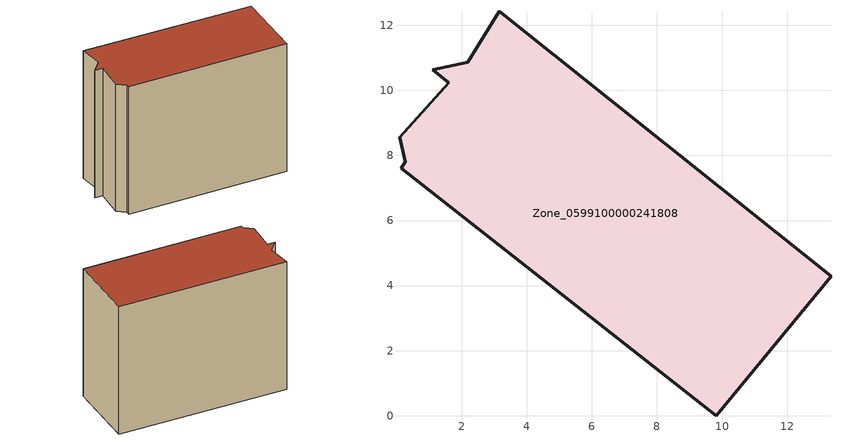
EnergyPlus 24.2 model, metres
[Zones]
Zone_0599100000241808
 floor ground (C_G): 1.59,10.24 1.11,10.63 2.18,10.86 3.16,12.43 13.35,4.29 9.82,0 0.14,7.6 0.27,7.81 0.09,8.56 z0
 wall outside (C_F): 9.82,0 13.35,4.29 3.16,12.43 2.18,10.86 1.11,10.63 1.59,10.24 0.09,8.56 0.27,7.81 0.14,7.6 9.82,0 z0:10.34
 roof outside (C_R): 1.11,10.63 1.59,10.24 0.09,8.56 0.27,7.81 0.14,7.6 9.82,0 13.35,4.29 3.16,12.43 2.18,10.86 z10.34
[BUILDING]
Pand.0599100000241808: North Axis=0; Terrain=City; Loads Convergence Tolerance Value=0.04; Temperature Convergence Tolerance Value=0.4; Solar Distribution=FullExterior; Maximum Number of Warmup Days=25; Minimum Number of Warmup Days=1
[Site:Location]
Rotterdam.The.Hague.AP_ZH_NLD Design_Conditions: Latitude=51.96; Longitude=4.45; Time Zone=1; Elevation=-4.5
[SITE:GROUNDTEMPERATURE:BUILDINGSURFACE]
18, 18, 18, 18, 18, 18, 18, 18, 18, 18, 18, 18
[MATERIAL] Thermal Absorptance=0.9; Solar Absorptance=0.7; Visible Absorptance=0.7
Name | Roughness | Thickness | Conductivity | Density | Specific Heat
G.TI.1946 | MediumSmooth | 0.15 | 1 | 540 | 1210
F.TI.1946 | Rough | 0.3 | 0.857143 | 1920 | 840
R.TI.1946 | MediumRough | 0.2 | 0.1 | 1500 | 1000
[CONSTRUCTION]
C_G: G.TI.1946
C_F: F.TI.1946
C_R: R.TI.1946
[ZONE]
Zone_0599100000241808: Type=1; Multiplier=1; Ceiling Height=Autocalculate; Volume=Autocalculate; Floor Area=autocalculate; Part of Total Floor Area=Yes
[ZONEINFILTRATION:DESIGNFLOWRATE]
Infil_Zone_0599100000241808: Zone or ZoneList or Space or SpaceList=Zone_0599100000241808; Schedule=AlwaysOn; Design Flow Rate Calculation Method=Flow/Area; Flow Rate per Floor Area=0.003; Constant Term Coefficient=1; Temperature Term Coefficient=0; Velocity Term Coefficient=0; Velocity Squared Term Coefficient=0
[HVACTEMPLATE:ZONE:IDEALLOADSAIRSYSTEM]
Zone_0599100000241808: Maximum Heating Supply Air Temperature=50; Minimum Cooling Supply Air Temperature=13; Maximum Heating Supply Air Humidity Ratio=0.0156; Minimum Cooling Supply Air Humidity Ratio=0.0077; Heating Limit=NoLimit; Cooling Limit=NoLimit; Dehumidification Control Type=ConstantSensibleHeatRatio; Cooling Sensible Heat Ratio=0.7; Dehumidification Setpoint=60; Humidification Control Type=None; Humidification Setpoint=30; Outdoor Air Method=None; Outdoor Air Flow Rate per Person=0.00944; Outdoor Air Flow Rate per Zone Floor Area=0; Outdoor Air Flow Rate per Zone=0; Demand Controlled Ventilation Type=None; Outdoor Air Economizer Type=NoEconomizer; Heat Recovery Type=None; Sensible Heat Recovery Effectiveness=0.7; Latent Heat Recovery Effectiveness=0.65
[ZONECONTROL:THERMOSTAT]
ThermostatControl_Zone_0599100000241808: Zone or ZoneList=Zone_0599100000241808; Control Type Schedule=DualSetpointControlType; Control 1=Thermostat_Zone_0599100000241808; Temperature Difference Between Cutout And Setpoint=0
[THERMOSTATSETPOINT:DUALSETPOINT]
Thermostat_Zone_0599100000241808: Heating Setpoint Temperature Schedule=HeatingSetpoint_Zone_0599100000241808; Cooling Setpoint Temperature Schedule=CoolingSetpoint_Zone_0599100000241808
[SCHEDULE:COMPACT]
HeatingSetpoint_Zone_0599100000241808: Through: 12/31, For: AllDays, Until: 24:00, 21
CoolingSetpoint_Zone_0599100000241808: Through: 12/31, For: AllDays, Until: 24:00, 24
DualSetpointControlType: Through: 12/31, For: AllDays, Until: 24:00, 4
AlwaysOn: Through: 12/31, For: AllDays, Until: 24:00, 1
